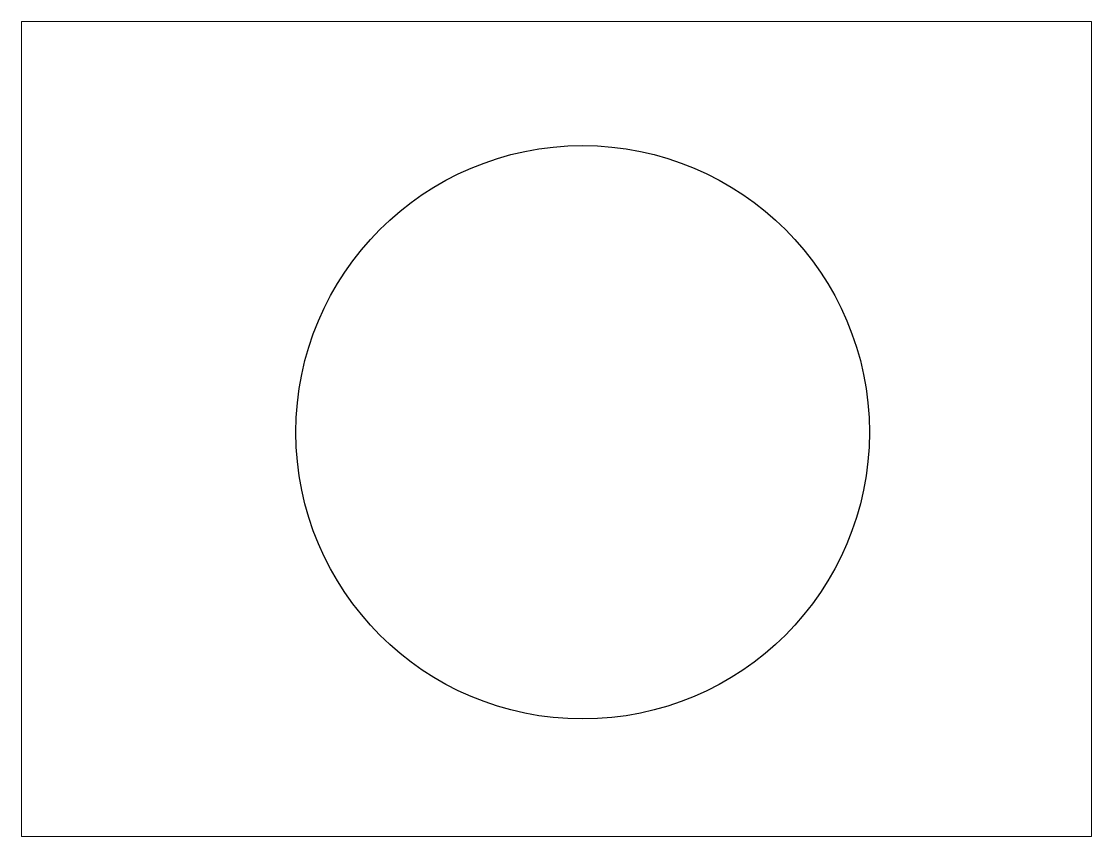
# Paper-space layout 'Layout1' of a CAD drawing. Header units: inches. Extents: x 1.05 to 9.45, y 0.8 to 7.2.
# The model-space entities are those that its viewports show. They can reach past a viewport. Long polylines and large blocks are cut down to what shows.
import ezdxf

# ---------------------------------------------------------------- set-up
doc = ezdxf.new("R2010")
doc.units = ezdxf.units.IN
doc.header["$MEASUREMENT"] = 0

msp = doc.modelspace()

# ---------------------------------------------------------------- linework, layer by layer
msp.add_circle((20.828, 21.006), 4.46)

psp = doc.layouts.get("Layout1")

# ---------------------------------------------------------------- viewports
at = {"layer": '0'}
psp.add_viewport(center=(5.25, 4), size=(8.4, 6.4), view_center_point=(20.4215, 21.0573), view_height=12.681837, dxfattribs=at)

doc.saveas('drawing.dxf')
